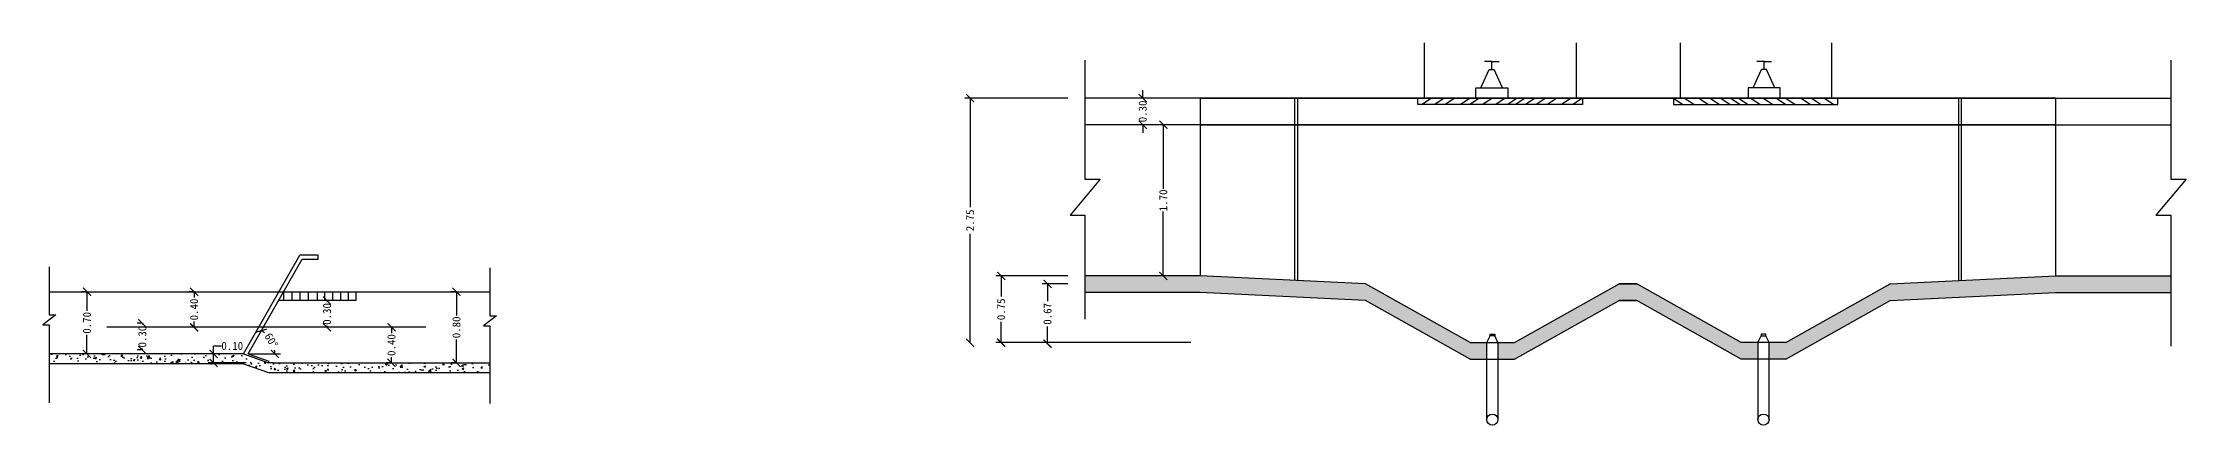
# Model space of a CAD drawing. Header units: inches. Extents: x -375394 to -242034, y -156040 to -122674.
# Drawn here: x -375394 to -351286, y -126972 to -122674 of the extents above; entities that cross this region are included whole.
import ezdxf

# ---------------------------------------------------------------- set-up
doc = ezdxf.new("R2010")
doc.units = ezdxf.units.IN
doc.header["$MEASUREMENT"] = 0
doc.dimstyles.get("Standard").update_dxf_attribs({"dimtxt": 0.18, "dimasz": 0.18, "dimexe": 0.18, "dimexo": 0.0625, "dimgap": 0.09, "dimtad": 0, "dimtih": 1, "dimtoh": 1, "dimdec": 4, "dimzin": 0, "dimdsep": 46, "dimtxsty": 'Standard', "dimcen": 0.09, "dimadec": 0, "dimazin": 0, "dimtfac": 1, "dimtdec": 4, "dimtofl": 0, "dimtmove": 0, "dimatfit": 3, "dimfxl": 1, "dimtolj": 1, "dimtzin": 0, "dimarcsym": 0})
pattern_1 = [(50, (0, 0), (0.21517805478, -0.018825640495), [0.0225, -0.2475]), (355, (0, 0), (-0.04162540008, 0.22565764011), [0.018, -0.198]), (100.4514, (0.01793, -0.00157), (0.17355281451, 0.20683186262), [0.019122057, -0.2103426336]), (46.1842, (0, 0.06), (0.32017231459, -0.0496557043), [0.03375, -0.37125]), (96.6356, (0.02668, 0.05586), (0.28039881166, 0.29223536127), [0.0286830864, -0.3155139]), (351.1842, (0, 0.06), (0.28039858354, 0.29223558028), [0.027, -0.297]), (21, (0.03, 0.045), (0.179072115636, -0.1207856672), [0.0225, -0.2475]), (326, (0.03, 0.045), (0.07299459958, 0.21754501351), [0.018, -0.198]), (71.4514, (0.04492, 0.03493), (0.25206678857, 0.09675914901), [0.019122057, -0.2103426336]), (37.5, (0, 0), (0.003647956595, 0.09986815615), [0, -0.1956, 0, -0.201, 0, -0.19875]), (7.5, (0, 0), (0.078920861233, 0.118323513565), [0, -0.1146, 0, -0.1911, 0, -0.07575]), (327.5, (-0.0669, 0), (0.160146730852, -0.00676646152), [0, -0.075, 0, -0.234, 0, -0.3105]), (317.5, (-0.0969, 0), (0.174955850803, 0.0300314947), [0, -0.0975, 0, -0.1554, 0, -0.2205])]

# ---------------------------------------------------------------- blocks, each defined once
blk = doc.blocks.new('_ArchTick')
at = {"color": 0, "linetype": 'ByBlock', "const_width": 0.15}
blk.add_lwpolyline([(-0.5, -0.5), (0.5, 0.5)], dxfattribs=at)
blk = doc.blocks.new('*D164')
at = {"color": 0, "lineweight": -2, "ltscale": 5}
for p, q in [((-375322.534, -125192.356), (-375322.594, -125192.356)), ((-375322.534, -125192.354), (-375322.534, -125192.571)), ((-375322.534, -125193.057), (-375322.534, -125192.841)), ((-375322.534, -125193.056), (-375322.594, -125193.056))]:
    blk.add_line(p, q, dxfattribs=at)
at = {"layer": 'DEFPOINTS', "color": 0, "ltscale": 5}
for p in [(-375322.534, -125192.356), (-375322.534, -125193.056), (-375322.534, -125193.056)]:
    blk.add_point(p, dxfattribs=at)
at = {"color": 0, "lineweight": -2, "ltscale": 5, "xscale": 0.09, "yscale": 0.09, "zscale": 0.09}
for p, rotation in [((-375322.534, -125192.356), 90), ((-375322.534, -125193.056), 270)]:
    blk.add_blockref('_ArchTick', p, dxfattribs=dict(at, rotation=rotation))
at = {"color": 0, "ltscale": 5, "insert": (-375322.534, -125192.706), "char_height": 0.09, "attachment_point": 5, "rotation": 90}
blk.add_mtext('\\A1;0.70', dxfattribs=at)
blk = doc.blocks.new('*D165')
at = {"color": 0, "lineweight": -2, "ltscale": 5}
for p, q in [((-375320.773, -125193.056), (-375321.17, -125193.056)), ((-375321.11, -125193.056), (-375321.11, -125192.966)), ((-375321.11, -125192.966), (-375321.02, -125192.966)), ((-375321.11, -125193.157), (-375321.11, -125193.056)), ((-375320.745, -125193.156), (-375321.17, -125193.156))]:
    blk.add_line(p, q, dxfattribs=at)
at = {"layer": 'DEFPOINTS', "color": 0, "ltscale": 5}
for p in [(-375321.11, -125193.056), (-375320.773, -125193.056), (-375320.745, -125193.156)]:
    blk.add_point(p, dxfattribs=at)
at = {"color": 0, "lineweight": -2, "ltscale": 5, "xscale": 0.09, "yscale": 0.09, "zscale": 0.09}
for p, rotation in [((-375321.11, -125193.056), 90), ((-375321.11, -125193.156), 270)]:
    blk.add_blockref('_ArchTick', p, dxfattribs=dict(at, rotation=rotation))
at = {"color": 0, "ltscale": 5, "insert": (-375320.9, -125192.966), "char_height": 0.09, "attachment_point": 5}
blk.add_mtext('\\A1;0.10', dxfattribs=at)
blk = doc.blocks.new('*D166')
at = {"color": 0, "lineweight": -2, "ltscale": 5}
for p, q in [((-375319.109, -125192.756), (-375319.169, -125192.756)), ((-375319.109, -125192.754), (-375319.109, -125192.821)), ((-375319.109, -125193.157), (-375319.109, -125193.091)), ((-375319.109, -125193.156), (-375319.169, -125193.156))]:
    blk.add_line(p, q, dxfattribs=at)
at = {"layer": 'DEFPOINTS', "color": 0, "ltscale": 5}
for p in [(-375319.109, -125192.756), (-375319.109, -125193.156), (-375319.109, -125193.156)]:
    blk.add_point(p, dxfattribs=at)
at = {"color": 0, "lineweight": -2, "ltscale": 5, "xscale": 0.09, "yscale": 0.09, "zscale": 0.09}
for p, rotation in [((-375319.109, -125192.756), 90), ((-375319.109, -125193.156), 270)]:
    blk.add_blockref('_ArchTick', p, dxfattribs=dict(at, rotation=rotation))
at = {"color": 0, "ltscale": 5, "insert": (-375319.109, -125192.956), "char_height": 0.09, "attachment_point": 5, "rotation": 90}
blk.add_mtext('\\A1;0.40', dxfattribs=at)
blk = doc.blocks.new('*D167')
at = {"color": 0, "lineweight": -2, "ltscale": 5}
for p, q in [((-375319.834, -125192.456), (-375319.894, -125192.456)), ((-375319.834, -125192.454), (-375319.834, -125192.471)), ((-375319.834, -125192.756), (-375319.894, -125192.756)), ((-375319.834, -125192.757), (-375319.834, -125192.741))]:
    blk.add_line(p, q, dxfattribs=at)
at = {"layer": 'DEFPOINTS', "color": 0, "ltscale": 5}
for p in [(-375319.834, -125192.456), (-375319.834, -125192.756), (-375319.834, -125192.756)]:
    blk.add_point(p, dxfattribs=at)
at = {"color": 0, "lineweight": -2, "ltscale": 5, "xscale": 0.09, "yscale": 0.09, "zscale": 0.09}
for p, rotation in [((-375319.834, -125192.456), 90), ((-375319.834, -125192.756), 270)]:
    blk.add_blockref('_ArchTick', p, dxfattribs=dict(at, rotation=rotation))
at = {"color": 0, "ltscale": 5, "insert": (-375319.834, -125192.606), "char_height": 0.09, "attachment_point": 5, "rotation": 90}
blk.add_mtext('\\A1;0.30', dxfattribs=at)
blk = doc.blocks.new('*D162')
at = {"color": 0, "lineweight": -2, "ltscale": 5}
for p, q in [((-375318.378, -125192.357), (-375318.438, -125192.357)), ((-375318.378, -125192.356), (-375318.378, -125192.622)), ((-375318.378, -125193.159), (-375318.378, -125192.892)), ((-375318.378, -125193.157), (-375318.438, -125193.157))]:
    blk.add_line(p, q, dxfattribs=at)
at = {"layer": 'DEFPOINTS', "color": 0, "ltscale": 5}
for p in [(-375318.378, -125192.357), (-375318.378, -125193.157), (-375318.378, -125193.157)]:
    blk.add_point(p, dxfattribs=at)
at = {"color": 0, "lineweight": -2, "ltscale": 5, "xscale": 0.09, "yscale": 0.09, "zscale": 0.09}
for p, rotation in [((-375318.378, -125192.357), 90), ((-375318.378, -125193.157), 270)]:
    blk.add_blockref('_ArchTick', p, dxfattribs=dict(at, rotation=rotation))
at = {"color": 0, "ltscale": 5, "insert": (-375318.378, -125192.757), "char_height": 0.09, "attachment_point": 5, "rotation": 90}
blk.add_mtext('\\A1;0.80', dxfattribs=at)
blk = doc.blocks.new('*D163')
at = {"color": 0, "lineweight": -2, "ltscale": 5}
for p, q in [((-375321.911, -125192.711), (-375321.971, -125192.711)), ((-375321.911, -125192.709), (-375321.911, -125192.726)), ((-375321.911, -125193.011), (-375321.971, -125193.011)), ((-375321.911, -125193.012), (-375321.911, -125192.996))]:
    blk.add_line(p, q, dxfattribs=at)
at = {"layer": 'DEFPOINTS', "color": 0, "ltscale": 5}
for p in [(-375321.911, -125192.711), (-375321.911, -125193.011), (-375321.911, -125193.011)]:
    blk.add_point(p, dxfattribs=at)
at = {"color": 0, "lineweight": -2, "ltscale": 5, "xscale": 0.09, "yscale": 0.09, "zscale": 0.09}
for p, rotation in [((-375321.911, -125192.711), 90), ((-375321.911, -125193.011), 270)]:
    blk.add_blockref('_ArchTick', p, dxfattribs=dict(at, rotation=rotation))
at = {"color": 0, "ltscale": 5, "insert": (-375321.911, -125192.861), "char_height": 0.09, "attachment_point": 5, "rotation": 90}
blk.add_mtext('\\A1;0.30', dxfattribs=at)
blk = doc.blocks.new('*D168')
at = {"color": 0, "lineweight": -2, "ltscale": 5}
for p, q in [((-375321.329, -125192.356), (-375321.389, -125192.356)), ((-375321.329, -125192.354), (-375321.329, -125192.421)), ((-375321.329, -125192.756), (-375321.389, -125192.756)), ((-375321.329, -125192.757), (-375321.329, -125192.691))]:
    blk.add_line(p, q, dxfattribs=at)
at = {"layer": 'DEFPOINTS', "color": 0, "ltscale": 5}
for p in [(-375321.329, -125192.356), (-375321.329, -125192.756), (-375321.329, -125192.756)]:
    blk.add_point(p, dxfattribs=at)
at = {"color": 0, "lineweight": -2, "ltscale": 5, "xscale": 0.09, "yscale": 0.09, "zscale": 0.09}
for p, rotation in [((-375321.329, -125192.356), 90), ((-375321.329, -125192.756), 270)]:
    blk.add_blockref('_ArchTick', p, dxfattribs=dict(at, rotation=rotation))
at = {"color": 0, "ltscale": 5, "insert": (-375321.329, -125192.556), "char_height": 0.09, "attachment_point": 5, "rotation": 90}
blk.add_mtext('\\A1;0.40', dxfattribs=at)
blk = doc.blocks.new('*D169')
at = {"color": 0, "lineweight": -2, "ltscale": 5}
for start, end in [(52.1659, 60.37), (0, 8.2041)]:
    blk.add_arc((-375320.721, -125193.056), 0.301, start, end, dxfattribs=at)
at = {"layer": 'DEFPOINTS', "color": 0, "ltscale": 5}
for p in [(-375320.115, -125191.989), (-375320.721, -125193.056), (-375320.721, -125193.056), (-375320.439, -125192.952), (-375320.358, -125193.056)]:
    blk.add_point(p, dxfattribs=at)
at = {"color": 0, "lineweight": -2, "ltscale": 5, "xscale": 0.09, "yscale": 0.09, "zscale": 0.09}
for p, rotation in [((-375320.573, -125192.794), 150.3699962179098), ((-375320.421, -125193.056), 270.0000000008473)]:
    blk.add_blockref('_ArchTick', p, dxfattribs=dict(at, rotation=rotation))
at = {"color": 0, "ltscale": 5, "insert": (-375320.461, -125192.904), "char_height": 0.09, "attachment_point": 5, "rotation": 300.185}
blk.add_mtext('\\A1;60°', dxfattribs=at)
blk = doc.blocks.new('*D159')
at = {"color": 0, "lineweight": -2, "ltscale": 5}
for p, q in [((-356500.483, -123294.551), (-356500.775, -123294.551)), ((-356500.715, -123294.551), (-356500.715, -123294.461)), ((-356500.483, -123294.851), (-356500.775, -123294.851)), ((-356500.715, -123294.851), (-356500.715, -123294.941))]:
    blk.add_line(p, q, dxfattribs=at)
at = {"layer": 'DEFPOINTS', "color": 0, "ltscale": 5}
for p in [(-356500.483, -123294.551), (-356500.715, -123294.851), (-356500.483, -123294.851)]:
    blk.add_point(p, dxfattribs=at)
at = {"color": 0, "lineweight": -2, "ltscale": 5, "xscale": 0.09, "yscale": 0.09, "zscale": 0.09}
for p, rotation in [((-356500.715, -123294.551), 270), ((-356500.715, -123294.851), 90)]:
    blk.add_blockref('_ArchTick', p, dxfattribs=dict(at, rotation=rotation))
at = {"color": 0, "ltscale": 5, "insert": (-356500.715, -123294.701), "char_height": 0.09, "attachment_point": 5, "rotation": 90}
blk.add_mtext('\\A1;0.30', dxfattribs=at)
blk = doc.blocks.new('*D160')
at = {"color": 0, "lineweight": -2, "ltscale": 5}
for p, q in [((-356500.483, -123294.851), (-356500.543, -123294.851)), ((-356500.483, -123294.849), (-356500.483, -123295.573)), ((-356500.483, -123296.552), (-356500.483, -123295.828)), ((-356500.483, -123296.551), (-356500.543, -123296.551))]:
    blk.add_line(p, q, dxfattribs=at)
at = {"layer": 'DEFPOINTS', "color": 0, "ltscale": 5}
for p in [(-356500.483, -123294.851), (-356500.483, -123296.551), (-356500.483, -123296.551)]:
    blk.add_point(p, dxfattribs=at)
at = {"color": 0, "lineweight": -2, "ltscale": 5, "xscale": 0.09, "yscale": 0.09, "zscale": 0.09}
for p, rotation in [((-356500.483, -123294.851), 90), ((-356500.483, -123296.551), 270)]:
    blk.add_blockref('_ArchTick', p, dxfattribs=dict(at, rotation=rotation))
at = {"color": 0, "ltscale": 5, "insert": (-356500.483, -123295.701), "char_height": 0.09, "attachment_point": 5, "rotation": 90}
blk.add_mtext('\\A1;1.70', dxfattribs=at)
blk = doc.blocks.new('gs')
at = {"ltscale": 5}
h = blk.add_hatch(dxfattribs=at)
h.set_pattern_fill('AR-CONC', color=256, scale=0.03, style=0)
h.set_pattern_definition(pattern_1)
h.paths.add_polyline_path([(-375320.773, -125193.056), (-375322.959, -125193.056), (-375322.959, -125193.166), (-375320.773, -125193.166), (-375320.493, -125193.266), (-375318.001, -125193.266), (-375318.001, -125193.156), (-375320.441, -125193.156), (-375320.493, -125193.156)])
for p, q in [((-375322.959, -125192.076), (-375322.959, -125192.616)), ((-375320.773, -125193.056), (-375320.141, -125191.944)), ((-375320.721, -125193.056), (-375320.115, -125191.989)), ((-375319.933, -125191.944), (-375320.141, -125191.944)), ((-375320.115, -125191.989), (-375319.933, -125191.989)), ((-375319.933, -125191.989), (-375319.933, -125191.944)), ((-375318.001, -125192.086), (-375318.001, -125192.626)), ((-375322.959, -125192.356), (-375320.721, -125192.356)), ((-375320.721, -125192.356), (-375318.001, -125192.356)), ((-375320.323, -125192.356), (-375320.323, -125192.456)), ((-375320.23, -125192.356), (-375320.23, -125192.456)), ((-375320.14, -125192.356), (-375320.14, -125192.456)), ((-375320.047, -125192.356), (-375320.047, -125192.456)), ((-375319.945, -125192.356), (-375319.945, -125192.456)), ((-375319.864, -125192.356), (-375319.864, -125192.456)), ((-375319.774, -125192.356), (-375319.774, -125192.456)), ((-375319.681, -125192.356), (-375319.681, -125192.456)), ((-375319.597, -125192.356), (-375319.597, -125192.456)), ((-375319.511, -125192.356), (-375319.511, -125192.456)), ((-375322.886, -125192.616), (-375323.03, -125192.729)), ((-375322.959, -125192.616), (-375322.886, -125192.616)), ((-375319.511, -125192.456), (-375320.38, -125192.456)), ((-375323.03, -125192.729), (-375322.959, -125192.729)), ((-375322.959, -125192.729), (-375322.959, -125193.604)), ((-375318.724, -125192.756), (-375322.311, -125192.756)), ((-375317.928, -125192.626), (-375318.072, -125192.739)), ((-375318.072, -125192.739), (-375318.001, -125192.739)), ((-375318.001, -125192.626), (-375317.928, -125192.626)), ((-375318.001, -125192.739), (-375318.001, -125193.613)), ((-375320.773, -125193.056), (-375322.959, -125193.056)), ((-375320.773, -125193.056), (-375320.493, -125193.156)), ((-375320.721, -125193.056), (-375320.487, -125193.139)), ((-375320.721, -125193.056), (-375320.358, -125193.056)), ((-375320.773, -125193.166), (-375322.959, -125193.166)), ((-375320.773, -125193.166), (-375320.493, -125193.266)), ((-375320.493, -125193.156), (-375320.487, -125193.139)), ((-375320.441, -125193.156), (-375320.493, -125193.156)), ((-375320.493, -125193.266), (-375318.001, -125193.266)), ((-375320.441, -125193.156), (-375318.001, -125193.156))]:
    blk.add_line(p, q, dxfattribs=at)
dim = blk.add_angular_dim_2l(base=(-375320.439, -125192.952), line1=((-375320.721, -125193.056), (-375320.115, -125191.989)), line2=((-375320.721, -125193.056), (-375320.358, -125193.056)), dimstyle='Standard', override={"dimscale": 0.03, "dimtxt": 3, "dimasz": 3, "dimexe": 2, "dimexo": 0, "dimgap": 0.5, "dimtih": 0, "dimdec": 2, "dimblk": 'ArchTick', "dimcen": 1, "dimdle": 0.05, "dimtdec": 2, "dimldrblk": 'ArchTick'}, dxfattribs=at)
dim.commit()
dim.dimension.update_dxf_attribs({"geometry": '*D169', "text_midpoint": (-375320.461, -125192.904)})
for base, p1, p2, picture, middle in [((-375322.534, -125193.056), (-375322.534, -125192.356), (-375322.534, -125193.056), '*D164', (-375322.534, -125192.706)), ((-375321.329, -125192.756), (-375321.329, -125192.356), (-375321.329, -125192.756), '*D168', (-375321.329, -125192.556)), ((-375318.378, -125193.157), (-375318.378, -125192.357), (-375318.378, -125193.157), '*D162', (-375318.378, -125192.757)), ((-375319.834, -125192.756), (-375319.834, -125192.456), (-375319.834, -125192.756), '*D167', (-375319.834, -125192.606)), ((-375321.911, -125193.011), (-375321.911, -125192.711), (-375321.911, -125193.011), '*D163', (-375321.911, -125192.861)), ((-375319.109, -125193.156), (-375319.109, -125192.756), (-375319.109, -125193.156), '*D166', (-375319.109, -125192.956)), ((-375321.11, -125193.056), (-375320.745, -125193.156), (-375320.773, -125193.056), '*D165', (-375320.9, -125192.966))]:
    dim = blk.add_linear_dim(base=base, p1=p1, p2=p2, angle=90, dimstyle='Standard', override={"dimscale": 0.03, "dimtxt": 3, "dimasz": 3, "dimexe": 2, "dimexo": 0, "dimgap": 0.5, "dimtih": 0, "dimdec": 2, "dimblk": 'ArchTick', "dimcen": 1, "dimdle": 0.05, "dimtdec": 2, "dimldrblk": 'ArchTick'}, dxfattribs=at)
    dim.commit()
    dim.dimension.update_dxf_attribs({"geometry": picture, "text_midpoint": middle})
blk = doc.blocks.new('csc')
at = {"ltscale": 5}
h = blk.add_hatch(dxfattribs=at)
h.set_pattern_fill('AR-CONC', color=256, scale=0.03, style=0)
h.set_pattern_definition(pattern_1)
h.paths.add_polyline_path([(-356498.207, -123296.641), (-356500.067, -123296.551), (-356501.364, -123296.551), (-356501.364, -123296.738), (-356500.067, -123296.738), (-356498.207, -123296.828), (-356497.032, -123297.488), (-356496.844, -123297.488), (-356496.844, -123297.301), (-356497.032, -123297.301)])
h.paths.add_polyline_path([(-356495.357, -123296.828), (-356495.157, -123296.828), (-356493.982, -123297.488), (-356493.794, -123297.488), (-356493.794, -123297.301), (-356493.982, -123297.301), (-356495.157, -123296.641), (-356495.357, -123296.641), (-356496.532, -123297.301), (-356496.719, -123297.301), (-356496.719, -123297.488), (-356496.532, -123297.488)])
h.paths.add_polyline_path([(-356489.15, -123296.551), (-356490.447, -123296.551), (-356492.307, -123296.641), (-356493.482, -123297.301), (-356493.669, -123297.301), (-356493.669, -123297.488), (-356493.482, -123297.488), (-356492.307, -123296.828), (-356490.447, -123296.738), (-356489.15, -123296.738)])
for p, q in [((-356497.545, -123294.551), (-356497.545, -123293.931)), ((-356495.835, -123294.551), (-356495.835, -123293.931)), ((-356494.664, -123294.551), (-356494.664, -123293.931)), ((-356492.962, -123294.551), (-356492.962, -123293.931)), ((-356501.364, -123294.123), (-356501.364, -123295.462)), ((-356496.911, -123294.434), (-356496.816, -123294.228)), ((-356496.788, -123294.138), (-356496.871, -123294.138)), ((-356496.816, -123294.228), (-356496.76, -123294.228)), ((-356496.788, -123294.228), (-356496.788, -123294.138)), ((-356496.788, -123294.138), (-356496.705, -123294.138)), ((-356496.666, -123294.434), (-356496.76, -123294.228)), ((-356493.848, -123294.434), (-356493.753, -123294.228)), ((-356493.725, -123294.138), (-356493.808, -123294.138)), ((-356493.697, -123294.228), (-356493.753, -123294.228)), ((-356493.725, -123294.228), (-356493.725, -123294.138)), ((-356493.725, -123294.138), (-356493.642, -123294.138)), ((-356493.603, -123294.434), (-356493.697, -123294.228)), ((-356489.15, -123294.123), (-356489.15, -123295.462)), ((-356501.557, -123294.551), (-356502.716, -123294.551)), ((-356502.656, -123294.549), (-356502.656, -123295.776)), ((-356500.067, -123294.551), (-356501.364, -123294.551)), ((-356490.447, -123294.551), (-356501.364, -123294.551)), ((-356500.067, -123294.551), (-356500.067, -123294.851)), ((-356500.067, -123294.551), (-356489.15, -123294.551)), ((-356500.067, -123294.551), (-356499.007, -123294.551)), ((-356499.007, -123294.551), (-356499.007, -123296.602)), ((-356499.007, -123294.551), (-356498.207, -123294.551)), ((-356498.974, -123294.551), (-356498.974, -123296.604)), ((-356498.207, -123294.551), (-356497.032, -123294.551)), ((-356497.466, -123294.551), (-356497.573, -123294.622)), ((-356497.322, -123294.551), (-356497.43, -123294.622)), ((-356497.205, -123294.551), (-356497.312, -123294.622)), ((-356497.032, -123294.551), (-356497.139, -123294.622)), ((-356496.927, -123294.551), (-356497.034, -123294.622)), ((-356497.032, -123294.551), (-356496.532, -123294.551)), ((-356496.782, -123294.551), (-356496.889, -123294.622)), ((-356496.637, -123294.551), (-356496.744, -123294.622)), ((-356496.501, -123294.551), (-356496.608, -123294.622)), ((-356496.414, -123294.551), (-356496.521, -123294.622)), ((-356496.3, -123294.551), (-356496.407, -123294.622)), ((-356496.181, -123294.551), (-356496.288, -123294.622)), ((-356496.055, -123294.551), (-356496.162, -123294.622)), ((-356495.896, -123294.551), (-356496.003, -123294.622)), ((-356495.768, -123294.551), (-356495.875, -123294.622)), ((-356494.745, -123294.551), (-356494.638, -123294.622)), ((-356494.617, -123294.551), (-356494.51, -123294.622)), ((-356494.458, -123294.551), (-356494.351, -123294.622)), ((-356494.333, -123294.551), (-356494.226, -123294.622)), ((-356494.213, -123294.551), (-356494.106, -123294.622)), ((-356494.1, -123294.551), (-356493.993, -123294.622)), ((-356494.012, -123294.551), (-356493.905, -123294.622)), ((-356493.482, -123294.551), (-356493.982, -123294.551)), ((-356493.876, -123294.551), (-356493.769, -123294.622)), ((-356493.732, -123294.551), (-356493.625, -123294.622)), ((-356493.586, -123294.551), (-356493.479, -123294.622)), ((-356492.307, -123294.551), (-356493.482, -123294.551)), ((-356493.482, -123294.551), (-356493.375, -123294.622)), ((-356493.309, -123294.551), (-356493.202, -123294.622)), ((-356493.191, -123294.551), (-356493.084, -123294.622)), ((-356493.047, -123294.551), (-356492.94, -123294.622)), ((-356491.507, -123294.551), (-356492.307, -123294.551)), ((-356491.54, -123294.551), (-356491.54, -123296.604)), ((-356490.447, -123294.551), (-356491.507, -123294.551)), ((-356491.507, -123294.551), (-356491.507, -123296.602)), ((-356490.447, -123294.551), (-356490.447, -123294.851)), ((-356490.447, -123294.551), (-356489.15, -123294.551)), ((-356500.067, -123294.851), (-356501.364, -123294.851)), ((-356490.447, -123294.851), (-356501.364, -123294.851)), ((-356500.067, -123294.851), (-356489.15, -123294.851)), ((-356500.067, -123294.851), (-356500.067, -123296.551)), ((-356490.447, -123294.851), (-356490.447, -123296.551)), ((-356490.447, -123294.851), (-356489.15, -123294.851)), ((-356501.192, -123295.462), (-356501.532, -123295.869)), ((-356501.364, -123295.462), (-356501.192, -123295.462)), ((-356488.978, -123295.462), (-356489.318, -123295.869)), ((-356489.15, -123295.462), (-356488.978, -123295.462)), ((-356501.532, -123295.869), (-356501.364, -123295.869)), ((-356501.364, -123295.869), (-356501.364, -123297.037)), ((-356489.318, -123295.869), (-356489.15, -123295.869)), ((-356489.15, -123295.869), (-356489.15, -123297.341)), ((-356502.656, -123297.302), (-356502.656, -123296.076)), ((-356501.557, -123296.551), (-356502.367, -123296.551)), ((-356502.307, -123296.549), (-356502.307, -123296.783)), ((-356501.557, -123296.641), (-356501.845, -123296.641)), ((-356501.785, -123296.639), (-356501.785, -123296.835)), ((-356500.067, -123296.551), (-356501.364, -123296.551)), ((-356498.207, -123296.641), (-356500.067, -123296.551)), ((-356497.032, -123297.301), (-356498.207, -123296.641)), ((-356496.532, -123297.301), (-356495.357, -123296.641)), ((-356495.357, -123296.641), (-356495.157, -123296.641)), ((-356495.157, -123296.641), (-356495.357, -123296.641)), ((-356493.982, -123297.301), (-356495.157, -123296.641)), ((-356493.482, -123297.301), (-356492.307, -123296.641)), ((-356492.307, -123296.641), (-356490.447, -123296.551)), ((-356490.447, -123296.551), (-356489.15, -123296.551)), ((-356500.067, -123296.738), (-356501.364, -123296.738)), ((-356498.207, -123296.828), (-356500.067, -123296.738)), ((-356497.032, -123297.488), (-356498.207, -123296.828)), ((-356496.532, -123297.488), (-356495.357, -123296.828)), ((-356495.357, -123296.828), (-356495.157, -123296.828)), ((-356495.157, -123296.828), (-356495.357, -123296.828)), ((-356493.982, -123297.488), (-356495.157, -123296.828)), ((-356493.482, -123297.488), (-356492.307, -123296.828)), ((-356492.307, -123296.828), (-356490.447, -123296.738)), ((-356490.447, -123296.738), (-356489.15, -123296.738)), ((-356502.307, -123297.302), (-356502.307, -123297.068)), ((-356501.785, -123297.315), (-356501.785, -123297.12)), ((-356500.172, -123297.301), (-356502.367, -123297.301)), ((-356497.032, -123297.301), (-356496.532, -123297.301)), ((-356496.844, -123297.301), (-356496.808, -123297.225)), ((-356496.844, -123297.301), (-356496.719, -123297.301)), ((-356496.844, -123298.166), (-356496.844, -123297.301)), ((-356496.719, -123297.301), (-356496.755, -123297.225)), ((-356496.719, -123297.301), (-356496.719, -123298.166)), ((-356493.482, -123297.301), (-356493.982, -123297.301)), ((-356493.794, -123297.301), (-356493.758, -123297.225)), ((-356493.669, -123297.301), (-356493.794, -123297.301)), ((-356493.794, -123297.301), (-356493.794, -123298.166)), ((-356493.669, -123297.301), (-356493.705, -123297.225)), ((-356493.669, -123298.166), (-356493.669, -123297.301)), ((-356497.032, -123297.488), (-356496.532, -123297.488)), ((-356493.482, -123297.488), (-356493.982, -123297.488))]:
    blk.add_line(p, q, dxfattribs=at)
for points in [[(-356497.619, -123294.551), (-356495.768, -123294.551), (-356495.768, -123294.622), (-356497.619, -123294.622)], [(-356496.968, -123294.434), (-356496.609, -123294.434), (-356496.609, -123294.551), (-356496.968, -123294.551)], [(-356492.894, -123294.551), (-356494.745, -123294.551), (-356494.745, -123294.622), (-356492.894, -123294.622)], [(-356493.546, -123294.434), (-356493.905, -123294.434), (-356493.905, -123294.551), (-356493.546, -123294.551)], [(-356496.755, -123297.225), (-356496.808, -123297.225), (-356496.808, -123297.206), (-356496.755, -123297.206)], [(-356493.758, -123297.225), (-356493.705, -123297.225), (-356493.705, -123297.206), (-356493.758, -123297.206)]]:
    blk.add_lwpolyline(points, close=True, dxfattribs=at)
for centre in [(-356496.782, -123298.166), (-356493.732, -123298.166)]:
    blk.add_circle(centre, 0.0624, dxfattribs=at)
at = {"ltscale": 5, "xscale": 0.09, "yscale": 0.09, "zscale": 0.09}
for p, rotation in [((-356502.656, -123294.551), 90), ((-356502.307, -123296.551), 90), ((-356501.785, -123296.641), 90), ((-356502.656, -123297.301), 270), ((-356502.307, -123297.301), 270), ((-356501.785, -123297.313), 270)]:
    blk.add_blockref('_ArchTick', p, dxfattribs=dict(at, rotation=rotation))
at = {"ltscale": 5, "char_height": 0.09, "attachment_point": 5, "rotation": 90}
for s, insert in [('\\A1;2.75', (-356502.656, -123295.926)), ('\\A1;0.75', (-356502.307, -123296.926)), ('\\A1;0.67', (-356501.785, -123296.977))]:
    blk.add_mtext(s, dxfattribs=dict(at, insert=insert))
at = {"ltscale": 5}
for base, p1, p2, picture, middle in [((-356500.715, -123294.851), (-356500.483, -123294.551), (-356500.483, -123294.851), '*D159', (-356500.715, -123294.701)), ((-356500.483, -123296.551), (-356500.483, -123294.851), (-356500.483, -123296.551), '*D160', (-356500.483, -123295.701))]:
    dim = blk.add_linear_dim(base=base, p1=p1, p2=p2, angle=90, dimstyle='Standard', override={"dimscale": 0.03, "dimtxt": 3, "dimasz": 3, "dimexe": 2, "dimexo": 0, "dimgap": 0.5, "dimtih": 0, "dimdec": 2, "dimblk": 'ArchTick', "dimcen": 1, "dimdle": 0.05, "dimtdec": 2, "dimldrblk": 'ArchTick'}, dxfattribs=at)
    dim.commit()
    dim.dimension.update_dxf_attribs({"geometry": picture, "text_midpoint": middle})

msp = doc.modelspace()

# ---------------------------------------------------------------- block references
at = {"xscale": 1000, "yscale": 1000, "zscale": 1000}
for name, p in [('csc', (356137692, 123171256)), ('gs', (374947636, 125066884))]:
    msp.add_blockref(name, p, dxfattribs=at)

doc.saveas('drawing.dxf')
